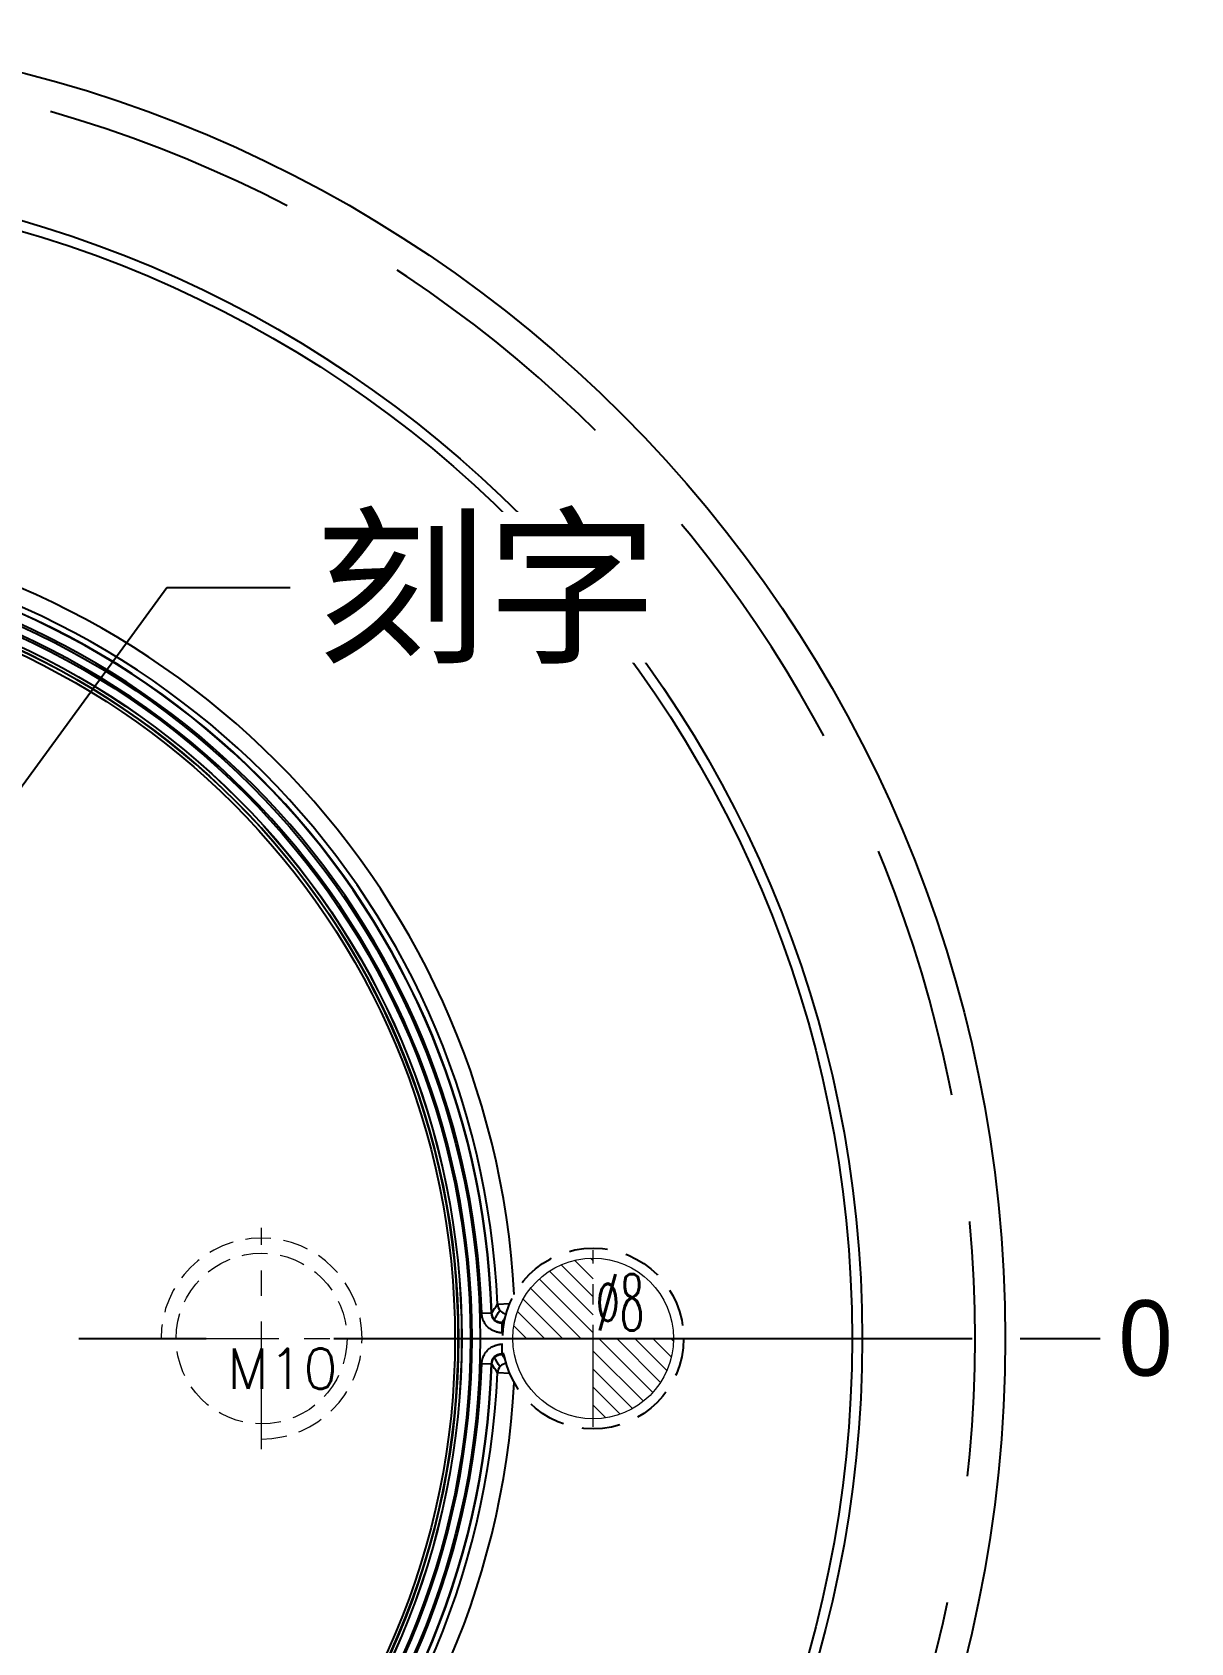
# Model space of a CAD drawing. Header units: millimetres. Extents: x 2469 to 2970, y 2097 to 2450.
# Drawn here: x 2585.4 to 2643, y 2251.8 to 2331.9 of the extents above; entities that cross this region are included whole.
import ezdxf
from ezdxf.enums import TextEntityAlignment as Align

# ---------------------------------------------------------------- set-up
doc = ezdxf.new("R2010")
doc.units = ezdxf.units.MM
doc.linetypes.add('CENTER', pattern=[50.8, 31.75, -6.35, 6.35, -6.35])
doc.linetypes.add('HIDDEN', pattern=[9.525, 6.35, -3.175])
doc.layers.add('1', color=7, linetype='Continuous', true_color=0xffffff)
doc.layers.add('21', color=7, linetype='Continuous', true_color=0xffffff)
for name, color, linetype, lineweight in [('dim', 82, 'Continuous', 9), ('epin', 13, 'Continuous', 9), ('screw', 33, 'Continuous', 13)]:
    doc.layers.add(name, color=color, linetype=linetype, lineweight=lineweight)
doc.styles.add('Capful-A', font='')
doc.styles.add('TXT', font='txt.shx', dxfattribs={"bigfont": 'gbcbig.shx'})
doc.styles.add('TXT05', font='txt.shx', dxfattribs={"width": 0.5, "bigfont": 'gbcbig.shx'})
doc.styles.get('Capful-A').set_extended_font_data('Microsoft YaHei')
doc.dimstyles.new('Capful-A-1.5', dxfattribs={"dimscale": 1.5, "dimtxt": 2.5, "dimasz": 2.5, "dimexe": 1.5, "dimexo": 1, "dimgap": 1.5, "dimtad": 0, "dimdsep": 46, "dimtxsty": 'Capful-A', "dimcen": 0, "dimclrt": 2, "dimazin": 2, "dimtfac": 1, "dimtmove": 0, "dimatfit": 3, "dimfxl": 0, "dimtolj": 1, "dimtzin": 0, "dimarcsym": 0})
doc.dimstyles.new('Capful-A-2.5', dxfattribs={"dimscale": 2.5, "dimtxt": 2.5, "dimasz": 2.5, "dimexe": 1.5, "dimexo": 1, "dimgap": 1.5, "dimtad": 0, "dimdsep": 46, "dimtxsty": 'Capful-A', "dimcen": 0, "dimclrt": 7, "dimazin": 2, "dimtfac": 1, "dimtmove": 0, "dimatfit": 3, "dimfxl": 0, "dimtolj": 1, "dimtzin": 0, "dimarcsym": 0})

# ---------------------------------------------------------------- blocks, each defined once
blk = doc.blocks.new('screw_m10_g')
at = {"layer": 'screw', "color": 1, "linetype": 'CENTER', "ltscale": 0.2}
for p, q in [((0, -5.5), (0, 5.5)), ((-5.5, 0), (5.5, 0))]:
    blk.add_line(p, q, dxfattribs=at)
at = {"layer": 'screw', "color": 33, "linetype": 'HIDDEN', "ltscale": 0.2}
blk.add_circle((0, 0), 4.25, dxfattribs=at)
at = {"layer": 'screw', "color": 92, "linetype": 'HIDDEN', "ltscale": 0.2}
blk.add_arc((0, 0), 5, 270, 180, dxfattribs=at)
at = {"layer": 'screw', "color": 6, "style": 'TXT'}
blk.add_text('M10', height=2, dxfattribs=at).set_placement((-1.7, -2.5))
blk = doc.blocks.new('epin_ejp_8')
at = {"layer": 'epin'}
h = blk.add_hatch(dxfattribs=at)
h.set_pattern_fill('_ANSI31', color=123, scale=0.2, angle=90)
h.set_pattern_definition([(135, (-3495.6536, 23.62066), (-0.44901281, -0.44901281), [])])
h.paths.add_polyline_path([(0, 4, 0.414214), (-4, 0), (0, 0)])
h.paths.add_polyline_path([(4, 0), (0, 0), (0, -4, 0.414214)])
at = {"layer": 'epin', "color": 1, "linetype": 'CENTER', "ltscale": 0.16}
for p, q in [((0, -4.4), (0, 4.4)), ((-4.4, 0), (4.4, 0))]:
    blk.add_line(p, q, dxfattribs=at)
at = {"layer": 'epin'}
blk.add_circle((0, 0), 4, dxfattribs=at)
at = {"layer": 'epin', "color": 6, "style": 'TXT05', "width": 0.5}
blk.add_text('%%c8', height=2.8, dxfattribs=at).set_placement((1.327, 1.8), align=Align.MIDDLE)
blk = doc.blocks.new('*D33')
at = {"layer": 'Defpoints', "color": 0, "transparency": 16777216}
for p in [(2568.781, 2266.948), (2633.781, 2266.948)]:
    blk.add_point(p, dxfattribs=at)
at = {"layer": 'dim', "color": 0, "lineweight": -2, "transparency": 16777216}
blk.add_line((2634.53, 2266.948), (2638.781, 2266.948), dxfattribs=at)
at = {"layer": 'dim', "color": 2, "transparency": 16777216, "insert": (2640.767, 2266.948), "char_height": 3.75, "attachment_point": 5, "style": 'Capful-A', "bg_fill": 3, "box_fill_scale": 1.1, "bg_fill_color": 256, "bg_fill_true_color": 13158600, "bg_fill_transparency": 0}
blk.add_mtext('\\A1;0', dxfattribs=at)
at = {"layer": 'Defpoints', "color": 0, "transparency": 16777216}
blk.add_point((2638.781, 2266.948), dxfattribs=at)

msp = doc.modelspace()

# ---------------------------------------------------------------- linework, layer by layer
at = {"layer": '1', "color": 1, "linetype": 'CENTER'}
msp.add_line((2498.781, 2266.948), (2638.781, 2266.948), dxfattribs=at)
at = {"layer": '21', "color": 7, "linetype": 'Continuous'}
for p, q in [((2607.736, 2268.205), (2608.238, 2268.221)), ((2608.516, 2268.657), (2609.128, 2268.683)), ((2608.74, 2267.735), (2608.85, 2267.735)), ((2608.74, 2267.735), (2608.74, 2267.233)), ((2608.74, 2267.71), (2608.845, 2267.71)), ((2608.79, 2267.233), (2608.74, 2267.233)), ((2608.74, 2266.664), (2608.74, 2266.162)), ((2608.74, 2266.664), (2608.79, 2266.664)), ((2608.238, 2265.675), (2607.736, 2265.692)), ((2608.845, 2266.187), (2608.74, 2266.187)), ((2608.85, 2266.162), (2608.74, 2266.162)), ((2609.128, 2265.214), (2608.516, 2265.24))]:
    msp.add_line(p, q, dxfattribs=at)
for radius in [65, 57.886, 57.383, 57.383, 38.88, 38.389, 37.96, 37.955, 37.954, 37.795, 37.623]:
    msp.add_circle((2568.781, 2266.948), radius, dxfattribs=at)
at = {"layer": '21', "color": 8, "linetype": 'HIDDEN', "ltscale": 0.3}
msp.add_circle((2613.281, 2266.948), 4.5, dxfattribs=at)
at = {"layer": '21', "color": 8, "linetype": 'HIDDEN', "ltscale": 2}
msp.add_arc((2568.781, 2266.948), 63.5, 199.11173, 160.88827, dxfattribs=at)
at = {"layer": '21', "color": 7, "linetype": 'Continuous'}
for radius, start, end in [(40.63, 3.0948, 86.9052), (39.772, 2.4619, 87.5381), (38.976, 1.84776, 88.15224), (39.478, 1.84776, 88.15224), (39.461, 1.84776, 88.15224), (38.476, 0.00563, 0), (37.789, 180, 179.99437), (38.976, 271.84776, 358.15224), (39.461, 271.84776, 358.15224), (39.478, 271.84776, 358.15224), (39.772, 272.4619, 357.5381), (40.63, 273.0948, 356.9052)]:
    msp.add_arc((2568.781, 2266.948), radius, start, end, dxfattribs=at)
for centre, major_axis, ratio, start_param, end_param in [((2568.781, 2313.631), (0, 70.06), 0.745659, 4.001313, 4.00957), ((2609.018, 2268.678), (-0.426, 0.266), 0.998098, 0.6017, 1.99788), ((2568.781, 2313.33), (0.001, 70.361), 0.745658, 4.007416, 4.012259), ((2568.78, 2220.265), (0, 70.061), 0.745659, 5.415216, 5.423472), ((2609.018, 2265.218), (0.426, 0.266), 0.998098, 1.143713, 2.539893), ((2568.78, 2220.566), (0, 70.362), 0.745659, 5.41253, 5.417372)]:
    msp.add_ellipse(centre, major_axis=major_axis, ratio=ratio, start_param=start_param, end_param=end_param, dxfattribs=at)
for points, knots in [([(2608.74, 2267.233), (2608.675, 2267.233), (2608.611, 2267.239), (2608.532, 2267.255), (2608.516, 2267.258), (2608.484, 2267.266), (2608.438, 2267.278), (2608.362, 2267.305), (2608.304, 2267.332), (2608.262, 2267.354), (2608.248, 2267.362), (2608.22, 2267.378), (2608.206, 2267.386), (2608.138, 2267.43), (2608.088, 2267.471), (2608.018, 2267.538), (2607.996, 2267.562), (2607.965, 2267.599), (2607.954, 2267.611), (2607.935, 2267.637), (2607.925, 2267.65), (2607.879, 2267.716), (2607.848, 2267.772), (2607.815, 2267.846), (2607.809, 2267.861), (2607.797, 2267.891), (2607.792, 2267.906), (2607.777, 2267.952), (2607.768, 2267.983), (2607.747, 2268.077), (2607.739, 2268.14), (2607.736, 2268.205)], [0, 0, 0, 0, 0.125, 0.125, 0.15625, 0.15625, 0.1875, 0.25, 0.3125, 0.3125, 0.34375, 0.34375, 0.375, 0.375, 0.5, 0.5, 0.5625, 0.5625, 0.59375, 0.59375, 0.625, 0.625, 0.75, 0.75, 0.78125, 0.78125, 0.8125, 0.8125, 0.875, 0.875, 1, 1, 1, 1]), ([(2608.74, 2267.71), (2608.604, 2267.706), (2608.471, 2267.758), (2608.276, 2267.947), (2608.22, 2268.082), (2608.222, 2268.22)], [0, 0, 0, 0, 0.494723, 0.494723, 1, 1, 1, 1]), ([(2608.74, 2267.735), (2608.708, 2267.735), (2608.676, 2267.738), (2608.628, 2267.747), (2608.612, 2267.751), (2608.582, 2267.76), (2608.551, 2267.77), (2608.522, 2267.784), (2608.494, 2267.798), (2608.48, 2267.807), (2608.439, 2267.833), (2608.414, 2267.853), (2608.379, 2267.887), (2608.368, 2267.899), (2608.347, 2267.924), (2608.337, 2267.937), (2608.309, 2267.976), (2608.294, 2268.004), (2608.274, 2268.049), (2608.268, 2268.064), (2608.258, 2268.095), (2608.254, 2268.11), (2608.243, 2268.157), (2608.239, 2268.189), (2608.238, 2268.221)], [0, 0, 0, 0, 0.125, 0.125, 0.1875, 0.1875, 0.25, 0.3125, 0.3125, 0.375, 0.375, 0.5, 0.5, 0.5625, 0.5625, 0.625, 0.625, 0.75, 0.75, 0.8125, 0.8125, 0.875, 0.875, 1, 1, 1, 1]), ([(2607.736, 2265.692), (2607.739, 2265.756), (2607.747, 2265.82), (2607.765, 2265.899), (2607.769, 2265.915), (2607.777, 2265.946), (2607.792, 2265.992), (2607.82, 2266.066), (2607.849, 2266.124), (2607.873, 2266.166), (2607.881, 2266.179), (2607.898, 2266.207), (2607.907, 2266.22), (2607.953, 2266.287), (2607.995, 2266.336), (2608.065, 2266.403), (2608.089, 2266.425), (2608.127, 2266.455), (2608.14, 2266.465), (2608.166, 2266.484), (2608.179, 2266.493), (2608.247, 2266.537), (2608.304, 2266.567), (2608.379, 2266.597), (2608.394, 2266.602), (2608.424, 2266.613), (2608.44, 2266.618), (2608.486, 2266.632), (2608.517, 2266.639), (2608.611, 2266.657), (2608.675, 2266.664), (2608.74, 2266.664)], [0, 0, 0, 0, 0.125, 0.125, 0.15625, 0.15625, 0.1875, 0.25, 0.3125, 0.3125, 0.34375, 0.34375, 0.375, 0.375, 0.5, 0.5, 0.5625, 0.5625, 0.59375, 0.59375, 0.625, 0.625, 0.75, 0.75, 0.78125, 0.78125, 0.8125, 0.8125, 0.875, 0.875, 1, 1, 1, 1]), ([(2608.222, 2265.676), (2608.22, 2265.814), (2608.276, 2265.95), (2608.471, 2266.139), (2608.604, 2266.191), (2608.74, 2266.187)], [0, 0, 0, 0, 0.505282, 0.505282, 1, 1, 1, 1]), ([(2608.238, 2265.675), (2608.239, 2265.708), (2608.243, 2265.74), (2608.254, 2265.787), (2608.258, 2265.803), (2608.268, 2265.833), (2608.28, 2265.863), (2608.294, 2265.892), (2608.31, 2265.92), (2608.318, 2265.933), (2608.346, 2265.973), (2608.367, 2265.998), (2608.402, 2266.032), (2608.414, 2266.043), (2608.439, 2266.063), (2608.452, 2266.072), (2608.493, 2266.099), (2608.522, 2266.113), (2608.566, 2266.132), (2608.582, 2266.137), (2608.613, 2266.146), (2608.628, 2266.15), (2608.676, 2266.159), (2608.707, 2266.162), (2608.74, 2266.162)], [0, 0, 0, 0, 0.125, 0.125, 0.1875, 0.1875, 0.25, 0.3125, 0.3125, 0.375, 0.375, 0.5, 0.5, 0.5625, 0.5625, 0.625, 0.625, 0.75, 0.75, 0.8125, 0.8125, 0.875, 0.875, 1, 1, 1, 1])]:
    msp.add_open_spline(points, degree=3, knots=knots, dxfattribs=at)
for points in [[(2608.238, 2268.221), (2608.332, 2268.366), (2608.424, 2268.511), (2608.516, 2268.657)], [(2608.516, 2265.24), (2608.424, 2265.385), (2608.332, 2265.53), (2608.238, 2265.675)]]:
    msp.add_open_spline(points, degree=3, dxfattribs=at)

# ---------------------------------------------------------------- block references
at = {"layer": 'epin'}
msp.add_blockref('epin_ejp_8', (2613.281, 2266.948), dxfattribs=at)
at = {"layer": 'screw'}
msp.add_blockref('screw_m10_g', (2596.781, 2266.948), dxfattribs=at)

# ---------------------------------------------------------------- leaders
at = {"layer": 'dim', "annotation_type": 0, "has_hookline": 1, "hookline_direction": 0, "text_width": 16.301}
msp.add_leader([(2575.521, 2281.65), (2592.059, 2304.32), (2598.208, 2304.32)], dimstyle='Capful-A-2.5', override={"dimasz": 2, "dimexe": 0.49975, "dimexo": 0.49975, "dimgap": 0.49975, "dimtad": 0}, dxfattribs=at)

# ---------------------------------------------------------------- next in the draw order: texts
at = {"layer": 'dim', "color": 2, "insert": (2599.457, 2307.445), "char_height": 6.25, "attachment_point": 1, "style": 'Capful-A', "bg_fill": 3, "box_fill_scale": 1.1, "bg_fill_color": 256, "bg_fill_true_color": 13158600, "bg_fill_transparency": 0}
msp.add_mtext('{\\C3;刻字}', dxfattribs=at)

# ---------------------------------------------------------------- next in the draw order: dimensions: what is measured, and where the dimension line sits
at = {"layer": 'dim'}
dim = msp.add_ordinate_dim(feature_location=(2633.780517625, 2266.948245474), offset=(5, 0), dtype=0, origin=(2568.780517625, 2266.948245474), dimstyle='Capful-A-1.5', override={"dimasz": 2, "dimexe": 0.49975, "dimexo": 0.49975, "dimgap": 0.49975}, dxfattribs=at)
dim.commit()
dim.dimension.update_dxf_attribs({"geometry": '*D33', "text_midpoint": (2640.767231069, 2266.948245474)})

doc.saveas('drawing.dxf')
